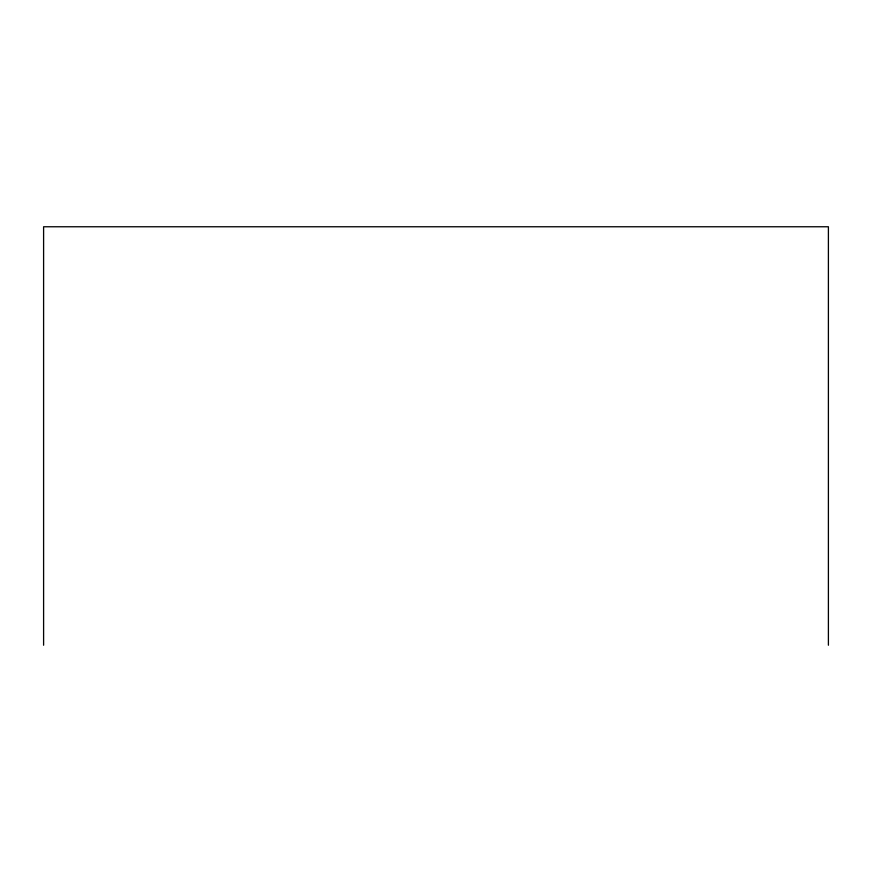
<?xml version="1.0" encoding="UTF-8"?>
<svg xmlns="http://www.w3.org/2000/svg" width="872" height="872" viewBox="0 0 872 872"><rect width="100%" height="100%" fill="white"/><g stroke="black" fill="none" stroke-linecap="round" stroke-linejoin="round"><path stroke-width="1.31" d="M828.4 645.236L828.4 226.764L43.6 226.764L43.6 645.236"/></g></svg>
